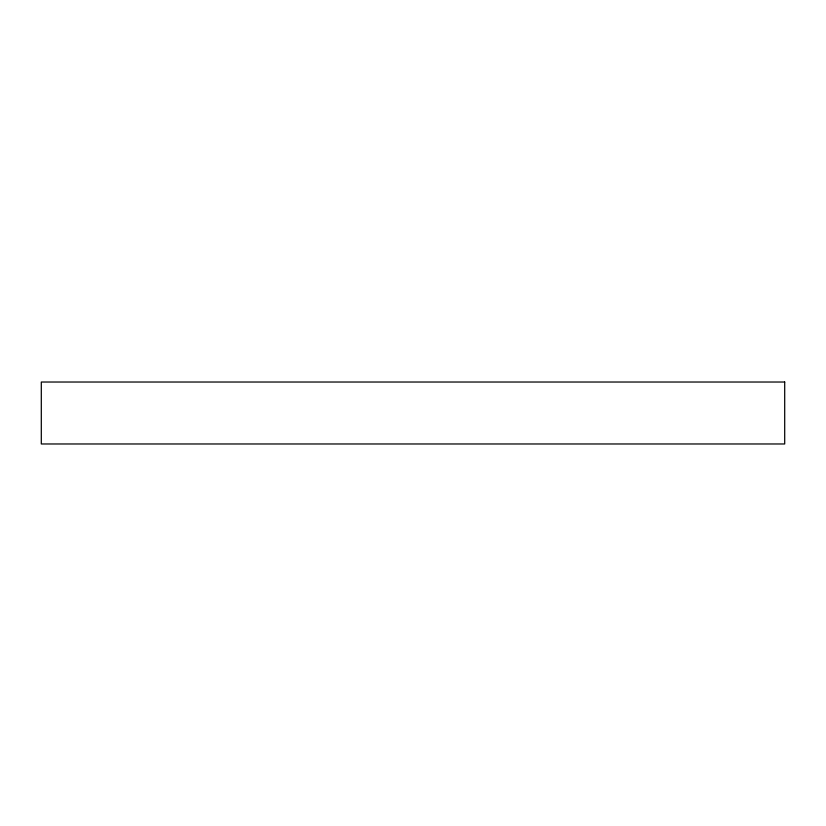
<?xml version="1.0" encoding="UTF-8"?>
<svg xmlns="http://www.w3.org/2000/svg" width="826" height="826" viewBox="0 0 826 826"><rect width="100%" height="100%" fill="white"/><g stroke="black" fill="none" stroke-linecap="round" stroke-linejoin="round"><path stroke-width="1.24" d="M784.7 382.025L41.3 382.025L41.3 443.975L784.7 443.975L784.7 382.025"/></g></svg>
